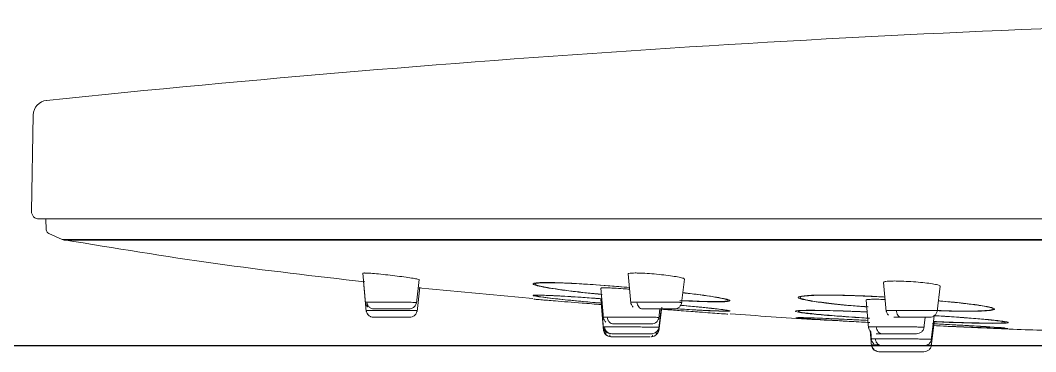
# Model space of a CAD drawing. Extents: x 2239 to 2659, y -1043 to -449.
# Drawn here: x 2469.54 to 2483.07, y -604.83 to -600.41 of the extents above; entities that cross this region are included whole.
import ezdxf

# ---------------------------------------------------------------- set-up
doc = ezdxf.new("R2010")
doc.units = 0
doc.header["$LTSCALE"] = 7
doc.header["$MEASUREMENT"] = 0
doc.layers.get('0').update_dxf_attribs({"color": 2, "linetype": 'CONTINUOUS'})
doc.layers.add('D', color=2, linetype='CONTINUOUS')

msp = doc.modelspace()

# ---------------------------------------------------------------- linework, layer by layer
at = {"color": 7, "linetype": 'Continuous', "lineweight": 15}
for p, q in [((2469.71, -601.675), (2469.687, -602.959)), ((2469.876, -603.061), (2469.884, -603.204)), ((2491.945, -603.061), (2469.876, -603.061)), ((2469.919, -603.256), (2470.095, -603.334)), ((2474.102, -603.784), (2474.137, -604.184)), ((2474.111, -603.889), (2474.111, -603.89)), ((2474.111, -603.89), (2474.146, -604.293)), ((2474.815, -604.184), (2474.853, -603.87)), ((2477.636, -603.794), (2477.672, -604.184)), ((2478.349, -604.184), (2478.387, -603.862)), ((2481.04, -603.906), (2481.076, -604.294)), ((2474.824, -604.293), (2474.863, -603.971)), ((2474.84, -603.979), (2476.367, -604.122)), ((2474.863, -603.971), (2474.863, -603.971)), ((2477.272, -603.985), (2477.308, -604.386)), ((2481.754, -604.294), (2481.793, -603.956)), ((2477.274, -604.131), (2477.308, -604.515)), ((2477.275, -604.177), (2477.308, -604.554)), ((2480.807, -604.141), (2480.841, -604.515)), ((2478.045, -604.554), (2478.084, -604.239)), ((2478.045, -604.386), (2478.06, -604.261)), ((2478.045, -604.515), (2478.076, -604.261)), ((2480.855, -604.441), (2480.689, -604.432)), ((2481.578, -604.515), (2481.596, -604.371)), ((2481.676, -604.677), (2481.715, -604.352)), ((2481.676, -604.756), (2481.714, -604.441)), ((2480.841, -604.515), (2480.841, -604.515)), ((2480.86, -604.549), (2480.878, -604.756)), ((2480.868, -604.56), (2480.879, -604.677)), ((2482.578, -604.508), (2482.649, -604.514)), ((2482.635, -604.513), (2482.611, -604.511)), ((2480.982, -604.831), (2480.982, -604.831))]:
    msp.add_line(p, q, dxfattribs=at)
at = {"color": 8, "linetype": 'Continuous', "lineweight": 15}
for p, q in [((2513.796, -603.334), (2470.095, -603.334)), ((2513.768, -603.342), (2470.123, -603.342)), ((2474.147, -604.28), (2474.149, -604.28)), ((2480.689, -604.432), (2480.454, -604.419)), ((2480.699, -604.432), (2480.473, -604.419)), ((2480.853, -604.386), (2480.699, -604.377)), ((2480.853, -604.384), (2480.715, -604.375)), ((2477.317, -604.54), (2477.307, -604.54)), ((2477.321, -604.5), (2477.308, -604.5)), ((2478.047, -604.543), (2478.029, -604.543)), ((2480.884, -604.74), (2480.881, -604.74))]:
    msp.add_line(p, q, dxfattribs=at)
at = {"color": 7, "linetype": 'Continuous', "lineweight": 15}
for centre, radius, start, end in [((2491.945, -815.044), 214.7, 91.44753, 95.89646), ((2469.91, -601.679), 0.2, 95.8965, 179), ((2469.787, -602.961), 0.1, 179, 270), ((2469.943, -603.201), 0.06, 183, 246.1609), ((2470.143, -603.224), 0.12, 246.1609, 260.2439), ((2476.572, -603.488), 0.488, 266.225, 268.9603), ((2476.459, -603.498), 0.58, 264.4555, 267.1637), ((2478.836, -603.634), 0.47, 264.6222, 267.306), ((2480.088, -603.72), 0.435, 267.9194, 270.8567), ((2478.969, -603.717), 0.577, 263.0853, 265.6414), ((2482.549, -603.694), 0.576, 264.4699, 266.8508), ((2480.699, -604.269), 0.107, 270.0824, 278.6267)]:
    msp.add_arc(centre, radius, start, end, dxfattribs=at)
for points, knots in [([(2469.787, -603.061), (2469.805, -603.061), (2469.84, -603.061), (2470.131, -603.061), (2470.613, -603.061), (2471.315, -603.061), (2472.234, -603.061), (2473.371, -603.061), (2474.715, -603.061), (2476.249, -603.061), (2477.951, -603.061), (2479.792, -603.061), (2481.741, -603.061), (2483.762, -603.061), (2485.822, -603.061), (2487.887, -603.061), (2489.929, -603.061), (2491.945, -603.061), (2493.962, -603.061), (2496.004, -603.061), (2498.069, -603.061), (2500.129, -603.061), (2502.15, -603.061), (2504.099, -603.061), (2505.94, -603.061), (2507.642, -603.061), (2509.176, -603.061), (2510.52, -603.061), (2511.656, -603.061), (2512.576, -603.061), (2513.278, -603.061), (2513.76, -603.061), (2514.051, -603.061), (2514.086, -603.061), (2514.104, -603.061)], [0, 0, 0, 0, 0.028642, 0.058248, 0.088734, 0.119994, 0.151901, 0.184313, 0.217069, 0.25, 0.282931, 0.315687, 0.348099, 0.380006, 0.411266, 0.441752, 0.471358, 0.5, 0.528642, 0.558248, 0.588734, 0.619994, 0.651901, 0.684313, 0.717069, 0.75, 0.782931, 0.815687, 0.848099, 0.880006, 0.911266, 0.941752, 0.971358, 1, 1, 1, 1]), ([(2470.124, -603.339), (2470.795, -603.45), (2472.126, -603.67), (2473.466, -603.823), (2474.13, -603.899)], [0, 0, 0, 0, 0.5044849, 1, 1, 1, 1]), ([(2474.853, -603.87), (2474.853, -603.87), (2474.86, -603.869), (2474.835, -603.863), (2474.777, -603.852), (2474.68, -603.838), (2474.561, -603.822), (2474.432, -603.807), (2474.308, -603.794), (2474.204, -603.785), (2474.148, -603.782), (2474.111, -603.781), (2474.106, -603.783), (2474.102, -603.784)], [0, 0, 0, 0, 0.0028, 0.109143, 0.215762, 0.322916, 0.430588, 0.538545, 0.646402, 0.753819, 0.860642, 0.893853, 1, 1, 1, 1]), ([(2478.385, -603.862), (2478.383, -603.859), (2478.379, -603.852), (2478.321, -603.838), (2478.23, -603.822), (2478.112, -603.807), (2477.984, -603.794), (2477.858, -603.785), (2477.775, -603.782), (2477.708, -603.781), (2477.659, -603.784), (2477.631, -603.788), (2477.638, -603.793), (2477.639, -603.794)], [0, 0, 0, 0, 0.094889, 0.201752, 0.309129, 0.416789, 0.524352, 0.631478, 0.738007, 0.771126, 0.87716, 0.983182, 1, 1, 1, 1]), ([(2481.191, -603.888), (2481.16, -603.889), (2481.097, -603.89), (2481.046, -603.896), (2481.044, -603.903), (2481.043, -603.906)], [0, 0, 0, 0, 0.357821, 0.7156262, 1, 1, 1, 1]), ([(2481.789, -603.955), (2481.79, -603.954), (2481.796, -603.95), (2481.765, -603.94), (2481.697, -603.926), (2481.593, -603.912), (2481.47, -603.9), (2481.34, -603.892), (2481.247, -603.889), (2481.202, -603.889), (2481.191, -603.888)], [0, 0, 0, 0, 0.039808, 0.191611, 0.344008, 0.496718, 0.649325, 0.801421, 0.952847, 1, 1, 1, 1]), ([(2477.655, -603.998), (2477.627, -603.996), (2477.553, -603.989), (2477.444, -603.983), (2477.366, -603.98), (2477.31, -603.979), (2477.275, -603.98), (2477.277, -603.984), (2477.278, -603.985)], [0, 0, 0, 0, 0.135906, 0.359209, 0.581723, 0.651059, 0.872905, 1, 1, 1, 1]), ([(2474.136, -604.169), (2474.138, -604.181), (2474.143, -604.206), (2474.159, -604.225), (2474.168, -604.235)], [0, 0, 0, 0, 0.481971, 1, 1, 1, 1]), ([(2474.155, -604.17), (2474.157, -604.181), (2474.161, -604.206), (2474.184, -604.236), (2474.214, -604.257), (2474.238, -604.26), (2474.249, -604.261)], [0, 0, 0, 0, 0.24113, 0.499928, 0.758771, 1, 1, 1, 1]), ([(2474.816, -604.173), (2474.814, -604.183), (2474.809, -604.207), (2474.786, -604.236), (2474.753, -604.257), (2474.728, -604.26), (2474.716, -604.261)], [0, 0, 0, 0, 0.217919, 0.484773, 0.751659, 1, 1, 1, 1]), ([(2476.38, -604.131), (2476.384, -604.131), (2476.395, -604.132), (2476.483, -604.139), (2476.669, -604.154), (2476.961, -604.178), (2477.194, -604.196), (2477.28, -604.203)], [0, 0, 0, 0, 0.111974, 0.268383, 0.512437, 0.818336, 1, 1, 1, 1]), ([(2476.648, -604.084), (2476.768, -604.091), (2476.949, -604.102), (2477.19, -604.118), (2477.28, -604.125), (2477.285, -604.126)], [0, 0, 0, 0, 0.651812, 0.979246, 1, 1, 1, 1]), ([(2476.661, -604.084), (2476.703, -604.087), (2476.838, -604.094), (2477.058, -604.108), (2477.245, -604.123), (2477.285, -604.126)], [0, 0, 0, 0, 0.2623455, 0.8409465, 1, 1, 1, 1]), ([(2477.67, -604.169), (2477.672, -604.181), (2477.677, -604.206), (2477.694, -604.225), (2477.702, -604.235)], [0, 0, 0, 0, 0.481971, 1, 1, 1, 1]), ([(2477.754, -604.17), (2477.756, -604.181), (2477.759, -604.206), (2477.777, -604.236), (2477.801, -604.257), (2477.82, -604.26), (2477.829, -604.261)], [0, 0, 0, 0, 0.241131, 0.499947, 0.75878, 1, 1, 1, 1]), ([(2478.319, -604.235), (2478.327, -604.225), (2478.344, -604.206), (2478.349, -604.181), (2478.351, -604.169)], [0, 0, 0, 0, 0.518029, 1, 1, 1, 1]), ([(2481.061, -604.135), (2481.022, -604.134), (2480.971, -604.132), (2480.896, -604.132), (2480.838, -604.133), (2480.804, -604.137), (2480.81, -604.141), (2480.811, -604.142)], [0, 0, 0, 0, 0.267379, 0.355577, 0.637507, 0.919429, 1, 1, 1, 1]), ([(2474.145, -604.279), (2474.147, -604.291), (2474.152, -604.316), (2474.168, -604.335), (2474.177, -604.345)], [0, 0, 0, 0, 0.481948, 1, 1, 1, 1]), ([(2474.145, -604.279), (2474.147, -604.291), (2474.152, -604.316), (2474.168, -604.335), (2474.177, -604.345)], [0, 0, 0, 0, 0.481948, 1, 1, 1, 1]), ([(2474.823, -604.283), (2474.824, -604.283), (2474.826, -604.283), (2474.787, -604.283), (2474.732, -604.283), (2474.676, -604.282), (2474.605, -604.282), (2474.526, -604.281), (2474.444, -604.281), (2474.368, -604.28), (2474.302, -604.28), (2474.232, -604.28), (2474.171, -604.28), (2474.155, -604.28), (2474.147, -604.28)], [0, 0, 0, 0, 0.0988, 0.214846, 0.279634, 0.348759, 0.422216, 0.499999, 0.577244, 0.650298, 0.719168, 0.783859, 0.900199, 1, 1, 1, 1]), ([(2474.246, -604.371), (2474.235, -604.37), (2474.21, -604.367), (2474.178, -604.346), (2474.154, -604.316), (2474.15, -604.291), (2474.148, -604.28)], [0, 0, 0, 0, 0.241151, 0.499964, 0.758737, 1, 1, 1, 1]), ([(2474.715, -604.261), (2474.716, -604.261), (2474.721, -604.261), (2474.696, -604.261), (2474.64, -604.261), (2474.556, -604.261), (2474.461, -604.261), (2474.368, -604.261), (2474.29, -604.261), (2474.262, -604.261), (2474.249, -604.261)], [0, 0, 0, 0, 0.017754, 0.158416, 0.298807, 0.439233, 0.579636, 0.719938, 0.860463, 1, 1, 1, 1]), ([(2474.794, -604.345), (2474.802, -604.335), (2474.819, -604.316), (2474.824, -604.291), (2474.826, -604.279)], [0, 0, 0, 0, 0.518029, 1, 1, 1, 1]), ([(2474.794, -604.345), (2474.802, -604.335), (2474.819, -604.316), (2474.824, -604.291), (2474.826, -604.279)], [0, 0, 0, 0, 0.518029, 1, 1, 1, 1]), ([(2477.829, -604.261), (2477.852, -604.261), (2477.899, -604.261), (2477.993, -604.261), (2478.088, -604.261), (2478.173, -604.261), (2478.229, -604.261), (2478.255, -604.261), (2478.25, -604.261), (2478.249, -604.261)], [0, 0, 0, 0, 0.161582, 0.324511, 0.487181, 0.649944, 0.812747, 0.975505, 1, 1, 1, 1]), ([(2478.073, -604.264), (2478.095, -604.265), (2478.19, -604.273), (2478.369, -604.286), (2478.632, -604.306), (2478.833, -604.321), (2478.947, -604.329), (2478.961, -604.33), (2478.964, -604.33)], [0, 0, 0, 0, 0.047348, 0.205686, 0.422273, 0.725598, 0.924063, 1, 1, 1, 1]), ([(2478.319, -604.235), (2478.308, -604.242), (2478.288, -604.258), (2478.263, -604.26), (2478.25, -604.261)], [0, 0, 0, 0, 0.517965, 1, 1, 1, 1]), ([(2478.347, -604.213), (2478.388, -604.217), (2478.539, -604.231), (2478.676, -604.244), (2478.744, -604.252), (2478.748, -604.252)], [0, 0, 0, 0, 0.262463, 0.961156, 1, 1, 1, 1]), ([(2478.347, -604.213), (2478.396, -604.218), (2478.519, -604.229), (2478.646, -604.242), (2478.707, -604.249), (2478.722, -604.25)], [0, 0, 0, 0, 0.33908, 0.84213, 1, 1, 1, 1]), ([(2478.997, -604.325), (2479.359, -604.352), (2479.868, -604.391), (2480.377, -604.415), (2480.524, -604.422)], [0, 0, 0, 0, 0.711491, 1, 1, 1, 1]), ([(2480.048, -604.278), (2480.149, -604.279), (2480.311, -604.281), (2480.598, -604.291), (2480.76, -604.298), (2480.821, -604.301)], [0, 0, 0, 0, 0.49961, 0.811022, 1, 1, 1, 1]), ([(2480.214, -604.281), (2480.195, -604.281), (2480.162, -604.28), (2480.145, -604.28), (2480.138, -604.28)], [0, 0, 0, 0, 0.553176, 1, 1, 1, 1]), ([(2480.14, -604.281), (2480.177, -604.281), (2480.288, -604.281), (2480.531, -604.289), (2480.745, -604.298), (2480.821, -604.302)], [0, 0, 0, 0, 0.242163, 0.726889, 1, 1, 1, 1]), ([(2481.075, -604.279), (2481.077, -604.291), (2481.081, -604.316), (2481.098, -604.335), (2481.107, -604.345)], [0, 0, 0, 0, 0.481948, 1, 1, 1, 1]), ([(2481.271, -604.371), (2481.264, -604.37), (2481.249, -604.367), (2481.23, -604.346), (2481.215, -604.316), (2481.213, -604.291), (2481.211, -604.28)], [0, 0, 0, 0, 0.241198, 0.500055, 0.75886, 1, 1, 1, 1]), ([(2481.723, -604.345), (2481.732, -604.335), (2481.749, -604.316), (2481.753, -604.291), (2481.755, -604.279)], [0, 0, 0, 0, 0.518052, 1, 1, 1, 1]), ([(2474.246, -604.371), (2474.233, -604.37), (2474.208, -604.368), (2474.188, -604.352), (2474.177, -604.345)], [0, 0, 0, 0, 0.4820354, 1, 1, 1, 1]), ([(2474.246, -604.371), (2474.233, -604.37), (2474.208, -604.368), (2474.188, -604.352), (2474.177, -604.345)], [0, 0, 0, 0, 0.482035, 1, 1, 1, 1]), ([(2474.717, -604.371), (2474.705, -604.371), (2474.681, -604.371), (2474.606, -604.371), (2474.515, -604.371), (2474.418, -604.371), (2474.333, -604.371), (2474.268, -604.371), (2474.254, -604.371), (2474.246, -604.371)], [0, 0, 0, 0, 0.1417986, 0.2849563, 0.4281524, 0.5713292, 0.7144056, 0.8577064, 1, 1, 1, 1]), ([(2474.794, -604.345), (2474.783, -604.352), (2474.763, -604.368), (2474.737, -604.37), (2474.725, -604.371)], [0, 0, 0, 0, 0.517965, 1, 1, 1, 1]), ([(2477.313, -604.392), (2477.314, -604.396), (2477.317, -604.412), (2477.33, -604.425), (2477.339, -604.435)], [0, 0, 0, 0, 0.240683, 1, 1, 1, 1]), ([(2477.356, -604.37), (2477.358, -604.381), (2477.362, -604.406), (2477.383, -604.436), (2477.411, -604.457), (2477.432, -604.46), (2477.443, -604.461)], [0, 0, 0, 0, 0.2412776, 0.5000729, 0.7587863, 1, 1, 1, 1]), ([(2477.443, -604.461), (2477.464, -604.461), (2477.506, -604.461), (2477.605, -604.461), (2477.713, -604.461), (2477.816, -604.461), (2477.896, -604.461), (2477.943, -604.461), (2477.943, -604.461), (2477.943, -604.461)], [0, 0, 0, 0, 0.148768, 0.298861, 0.448707, 0.598641, 0.748612, 0.898532, 1, 1, 1, 1]), ([(2478.015, -604.435), (2478.005, -604.442), (2477.984, -604.458), (2477.959, -604.46), (2477.947, -604.461)], [0, 0, 0, 0, 0.517965, 1, 1, 1, 1]), ([(2478.015, -604.435), (2478.024, -604.425), (2478.041, -604.406), (2478.045, -604.381), (2478.047, -604.369)], [0, 0, 0, 0, 0.518029, 1, 1, 1, 1]), ([(2479.899, -604.375), (2479.9, -604.375), (2479.908, -604.374), (2480.031, -604.378), (2480.26, -604.387), (2480.559, -604.4), (2480.75, -604.41), (2480.832, -604.413)], [0, 0, 0, 0, 0.0072851, 0.2405392, 0.5849742, 0.8225927, 1, 1, 1, 1]), ([(2480.338, -604.391), (2480.382, -604.392), (2480.516, -604.398), (2480.704, -604.407), (2480.832, -604.413)], [0, 0, 0, 0, 0.3220574, 1, 1, 1, 1]), ([(2480.469, -604.42), (2480.48, -604.42), (2480.525, -604.423), (2480.616, -604.428), (2480.733, -604.435), (2480.818, -604.439), (2480.855, -604.441)], [0, 0, 0, 0, 0.097836, 0.381401, 0.730358, 1, 1, 1, 1]), ([(2481.177, -604.371), (2481.177, -604.371), (2481.175, -604.371), (2481.205, -604.371), (2481.249, -604.371), (2481.271, -604.371)], [0, 0, 0, 0, 0.0070892, 0.5052809, 1, 1, 1, 1]), ([(2481.271, -604.371), (2481.298, -604.371), (2481.353, -604.371), (2481.45, -604.371), (2481.541, -604.371), (2481.612, -604.371), (2481.652, -604.371), (2481.652, -604.371), (2481.651, -604.371)], [0, 0, 0, 0, 0.17602, 0.353525, 0.530733, 0.708052, 0.885409, 1, 1, 1, 1]), ([(2481.723, -604.345), (2481.713, -604.352), (2481.692, -604.368), (2481.667, -604.37), (2481.655, -604.371)], [0, 0, 0, 0, 0.517965, 1, 1, 1, 1]), ([(2481.693, -604.457), (2481.695, -604.457), (2481.821, -604.464), (2482.013, -604.474), (2482.27, -604.489), (2482.481, -604.502), (2482.631, -604.511), (2482.648, -604.514), (2482.653, -604.515)], [0, 0, 0, 0, 0.004429, 0.251025, 0.422895, 0.635774, 0.904371, 1, 1, 1, 1]), ([(2481.702, -604.457), (2481.775, -604.461), (2481.951, -604.471), (2482.19, -604.484), (2482.369, -604.494), (2482.433, -604.499), (2482.447, -604.5)], [0, 0, 0, 0, 0.237275, 0.573837, 0.910265, 1, 1, 1, 1]), ([(2481.705, -604.349), (2481.772, -604.353), (2481.995, -604.367), (2482.256, -604.388), (2482.447, -604.404), (2482.5, -604.41), (2482.511, -604.411)], [0, 0, 0, 0, 0.196031, 0.653946, 0.928654, 1, 1, 1, 1]), ([(2481.726, -604.351), (2481.8, -604.355), (2481.976, -604.367), (2482.213, -604.385), (2482.392, -604.4), (2482.456, -604.407), (2482.472, -604.409)], [0, 0, 0, 0, 0.234548, 0.560883, 0.886974, 1, 1, 1, 1]), ([(2482.494, -604.411), (2482.493, -604.41), (2482.49, -604.41), (2482.491, -604.41), (2482.491, -604.41)], [0, 0, 0, 0, 0.793602, 1, 1, 1, 1]), ([(2482.513, -604.413), (2482.513, -604.413), (2482.514, -604.413), (2482.511, -604.412), (2482.504, -604.412), (2482.496, -604.411), (2482.493, -604.41)], [0, 0, 0, 0, 0.0666973, 0.2219558, 0.6426607, 1, 1, 1, 1]), ([(2477.307, -604.499), (2477.309, -604.511), (2477.313, -604.535), (2477.337, -604.566), (2477.369, -604.587), (2477.394, -604.59), (2477.406, -604.591)], [0, 0, 0, 0, 0.2408332, 0.4995506, 0.758604, 1, 1, 1, 1]), ([(2477.406, -604.631), (2477.394, -604.63), (2477.369, -604.627), (2477.337, -604.606), (2477.314, -604.576), (2477.309, -604.551), (2477.307, -604.54)], [0, 0, 0, 0, 0.241241, 0.500075, 0.758864, 1, 1, 1, 1]), ([(2477.313, -604.539), (2477.315, -604.551), (2477.319, -604.569), (2477.331, -604.591), (2477.34, -604.6), (2477.345, -604.605)], [0, 0, 0, 0, 0.480799, 0.738084, 1, 1, 1, 1]), ([(2477.321, -604.5), (2477.324, -604.511), (2477.328, -604.536), (2477.351, -604.566), (2477.382, -604.587), (2477.406, -604.59), (2477.417, -604.591)], [0, 0, 0, 0, 0.241145, 0.499938, 0.758775, 1, 1, 1, 1]), ([(2477.341, -604.575), (2477.34, -604.586), (2477.338, -604.607), (2477.36, -604.619), (2477.371, -604.625)], [0, 0, 0, 0, 0.515398, 1, 1, 1, 1]), ([(2477.944, -604.591), (2477.945, -604.591), (2477.95, -604.591), (2477.919, -604.591), (2477.851, -604.591), (2477.754, -604.591), (2477.646, -604.591), (2477.543, -604.591), (2477.458, -604.591), (2477.431, -604.591), (2477.417, -604.591)], [0, 0, 0, 0, 0.0355081, 0.1736379, 0.3115018, 0.4493982, 0.5872771, 0.7250639, 0.8630597, 1, 1, 1, 1]), ([(2478.047, -604.543), (2478.044, -604.555), (2478.039, -604.578), (2478.015, -604.607), (2477.983, -604.627), (2477.959, -604.63), (2477.947, -604.631)], [0, 0, 0, 0, 0.2429132, 0.5017092, 0.7596283, 1, 1, 1, 1]), ([(2478.015, -604.565), (2478.005, -604.572), (2477.984, -604.588), (2477.959, -604.59), (2477.947, -604.591)], [0, 0, 0, 0, 0.518045, 1, 1, 1, 1]), ([(2477.982, -604.625), (2477.993, -604.619), (2478.015, -604.606), (2478.012, -604.585), (2478.01, -604.574)], [0, 0, 0, 0, 0.4846706, 1, 1, 1, 1]), ([(2478.008, -604.605), (2478.013, -604.6), (2478.022, -604.591), (2478.034, -604.569), (2478.038, -604.551), (2478.04, -604.539)], [0, 0, 0, 0, 0.261943, 0.519217, 1, 1, 1, 1]), ([(2478.015, -604.565), (2478.024, -604.555), (2478.041, -604.536), (2478.045, -604.511), (2478.047, -604.499)], [0, 0, 0, 0, 0.5180289, 1, 1, 1, 1]), ([(2480.84, -604.499), (2480.842, -604.511), (2480.846, -604.536), (2480.863, -604.555), (2480.872, -604.565)], [0, 0, 0, 0, 0.481948, 1, 1, 1, 1]), ([(2480.84, -604.499), (2480.841, -604.511), (2480.844, -604.53), (2480.856, -604.544), (2480.86, -604.549)], [0, 0, 0, 0, 0.656111, 1, 1, 1, 1]), ([(2480.94, -604.591), (2480.94, -604.591), (2480.932, -604.591), (2480.953, -604.591), (2480.994, -604.591), (2481.015, -604.591)], [0, 0, 0, 0, 0.007278, 0.505549, 1, 1, 1, 1]), ([(2480.943, -604.5), (2480.944, -604.511), (2480.948, -604.536), (2480.965, -604.566), (2480.988, -604.587), (2481.006, -604.59), (2481.015, -604.591)], [0, 0, 0, 0, 0.241133, 0.499948, 0.758778, 1, 1, 1, 1]), ([(2481.015, -604.591), (2481.042, -604.591), (2481.096, -604.591), (2481.204, -604.591), (2481.31, -604.591), (2481.403, -604.591), (2481.461, -604.591), (2481.487, -604.591), (2481.48, -604.591), (2481.48, -604.591)], [0, 0, 0, 0, 0.164828, 0.331125, 0.497144, 0.663263, 0.829417, 0.995518, 1, 1, 1, 1]), ([(2481.548, -604.565), (2481.538, -604.572), (2481.517, -604.588), (2481.492, -604.59), (2481.48, -604.591)], [0, 0, 0, 0, 0.518045, 1, 1, 1, 1]), ([(2481.548, -604.565), (2481.557, -604.555), (2481.574, -604.536), (2481.578, -604.511), (2481.58, -604.499)], [0, 0, 0, 0, 0.5180289, 1, 1, 1, 1]), ([(2481.963, -604.495), (2481.936, -604.494), (2481.856, -604.491), (2481.762, -604.486), (2481.699, -604.483)], [0, 0, 0, 0, 0.340667, 1, 1, 1, 1]), ([(2482.171, -604.504), (2482.282, -604.51), (2482.674, -604.53), (2483.065, -604.542), (2483.346, -604.55)], [0, 0, 0, 0, 0.2836838, 1, 1, 1, 1]), ([(2477.412, -604.631), (2477.404, -604.63), (2477.388, -604.627), (2477.391, -604.612), (2477.392, -604.605)], [0, 0, 0, 0, 0.4748117, 1, 1, 1, 1]), ([(2477.406, -604.631), (2477.41, -604.631), (2477.418, -604.631), (2477.481, -604.631), (2477.57, -604.631), (2477.677, -604.631), (2477.784, -604.631), (2477.871, -604.631), (2477.923, -604.631), (2477.931, -604.631), (2477.932, -604.631)], [0, 0, 0, 0, 0.1370517, 0.2753236, 0.4133593, 0.5514828, 0.6896349, 0.8277434, 0.9661022, 1, 1, 1, 1]), ([(2477.958, -604.605), (2477.96, -604.612), (2477.964, -604.627), (2477.949, -604.63), (2477.941, -604.631)], [0, 0, 0, 0, 0.525269, 1, 1, 1, 1]), ([(2480.884, -604.684), (2480.885, -604.687), (2480.888, -604.703), (2480.9, -604.715), (2480.909, -604.725)], [0, 0, 0, 0, 0.2092, 1, 1, 1, 1]), ([(2480.931, -604.66), (2480.933, -604.671), (2480.937, -604.696), (2480.957, -604.726), (2480.985, -604.747), (2481.007, -604.75), (2481.017, -604.751)], [0, 0, 0, 0, 0.241146, 0.499945, 0.758796, 1, 1, 1, 1]), ([(2481.646, -604.725), (2481.635, -604.732), (2481.615, -604.748), (2481.59, -604.75), (2481.578, -604.751)], [0, 0, 0, 0, 0.5179361, 1, 1, 1, 1]), ([(2481.646, -604.725), (2481.655, -604.715), (2481.672, -604.696), (2481.676, -604.671), (2481.678, -604.659)], [0, 0, 0, 0, 0.518029, 1, 1, 1, 1]), ([(2480.877, -604.739), (2480.879, -604.751), (2480.884, -604.775), (2480.907, -604.806), (2480.94, -604.827), (2480.964, -604.83), (2480.976, -604.831)], [0, 0, 0, 0, 0.240833, 0.499551, 0.758604, 1, 1, 1, 1]), ([(2480.884, -604.74), (2480.887, -604.751), (2480.891, -604.776), (2480.914, -604.806), (2480.946, -604.827), (2480.97, -604.83), (2480.982, -604.831)], [0, 0, 0, 0, 0.24128, 0.500062, 0.758793, 1, 1, 1, 1]), ([(2481.572, -604.831), (2481.573, -604.831), (2481.576, -604.831), (2481.532, -604.831), (2481.448, -604.831), (2481.336, -604.831), (2481.215, -604.831), (2481.105, -604.831), (2481.018, -604.831), (2480.994, -604.831), (2480.982, -604.831)], [0, 0, 0, 0, 0.067136, 0.200743, 0.33409, 0.467477, 0.600846, 0.73412, 0.86761, 1, 1, 1, 1]), ([(2481.017, -604.751), (2481.041, -604.751), (2481.088, -604.751), (2481.198, -604.751), (2481.317, -604.751), (2481.432, -604.751), (2481.522, -604.751), (2481.578, -604.751), (2481.576, -604.751), (2481.576, -604.751)], [0, 0, 0, 0, 0.141812, 0.284945, 0.427842, 0.570814, 0.713822, 0.85678, 1, 1, 1, 1]), ([(2481.578, -604.831), (2481.59, -604.83), (2481.615, -604.827), (2481.647, -604.806), (2481.671, -604.775), (2481.675, -604.751), (2481.678, -604.739)], [0, 0, 0, 0, 0.241396, 0.500449, 0.759167, 1, 1, 1, 1])]:
    msp.add_open_spline(points, degree=3, knots=knots, dxfattribs=at)
at = {"color": 8, "linetype": 'Continuous', "lineweight": 15}
for points, knots in [([(2476.54, -603.975), (2476.497, -603.967), (2476.406, -603.949), (2476.363, -603.931), (2476.377, -603.917), (2476.46, -603.907), (2476.648, -603.908), (2476.918, -603.92), (2477.237, -603.939), (2477.501, -603.961), (2477.652, -603.974)], [0, 0, 0, 0, 0.108065, 0.231517, 0.316492, 0.434025, 0.599416, 0.708987, 0.832419, 1, 1, 1, 1]), ([(2476.563, -603.976), (2476.497, -603.962), (2476.364, -603.935), (2476.412, -603.912), (2476.635, -603.908), (2477.024, -603.926), (2477.394, -603.951), (2477.606, -603.971), (2477.653, -603.975)], [0, 0, 0, 0, 0.189416, 0.378957, 0.568255, 0.757766, 0.947303, 1, 1, 1, 1]), ([(2477.28, -604.067), (2477.16, -604.055), (2476.947, -604.033), (2476.702, -604.001), (2476.593, -603.984), (2476.54, -603.975)], [0, 0, 0, 0, 0.392095, 0.702201, 1, 1, 1, 1]), ([(2477.289, -604.067), (2477.148, -604.052), (2476.848, -604.021), (2476.662, -603.992), (2476.563, -603.976)], [0, 0, 0, 0, 0.46856, 1, 1, 1, 1]), ([(2478.365, -604.046), (2478.398, -604.05), (2478.584, -604.07), (2478.698, -604.088), (2478.792, -604.102)], [0, 0, 0, 0, 0.176042, 1, 1, 1, 1]), ([(2478.366, -604.045), (2478.386, -604.047), (2478.495, -604.059), (2478.652, -604.079), (2478.761, -604.096), (2478.814, -604.104)], [0, 0, 0, 0, 0.105205, 0.558733, 1, 1, 1, 1]), ([(2474.155, -604.17), (2474.144, -604.17), (2474.132, -604.17), (2474.137, -604.17), (2474.137, -604.17)], [0, 0, 0, 0, 0.943315, 1, 1, 1, 1]), ([(2474.815, -604.173), (2474.812, -604.173), (2474.807, -604.173), (2474.767, -604.173), (2474.723, -604.172), (2474.662, -604.172), (2474.588, -604.171), (2474.508, -604.171), (2474.43, -604.17), (2474.358, -604.17), (2474.278, -604.17), (2474.201, -604.17), (2474.169, -604.17), (2474.155, -604.17)], [0, 0, 0, 0, 0.122565, 0.194967, 0.27222, 0.354309, 0.441235, 0.527557, 0.609197, 0.686168, 0.758454, 0.888468, 1, 1, 1, 1]), ([(2477.279, -604.183), (2477.251, -604.181), (2477.131, -604.171), (2476.915, -604.15), (2476.621, -604.121), (2476.427, -604.096), (2476.349, -604.08), (2476.384, -604.077), (2476.403, -604.075)], [0, 0, 0, 0, 0.043844, 0.188816, 0.381981, 0.640623, 0.805048, 1, 1, 1, 1]), ([(2477.279, -604.182), (2477.144, -604.17), (2476.857, -604.145), (2476.548, -604.11), (2476.37, -604.084), (2476.41, -604.08), (2476.431, -604.077)], [0, 0, 0, 0, 0.228611, 0.485785, 0.742829, 1, 1, 1, 1]), ([(2476.403, -604.075), (2476.447, -604.075), (2476.503, -604.076), (2476.632, -604.083), (2476.661, -604.084)], [0, 0, 0, 0, 0.775279, 1, 1, 1, 1]), ([(2476.431, -604.077), (2476.455, -604.077), (2476.503, -604.077), (2476.6, -604.082), (2476.648, -604.084)], [0, 0, 0, 0, 0.500103, 1, 1, 1, 1]), ([(2477.754, -604.17), (2477.732, -604.17), (2477.689, -604.17), (2477.664, -604.17), (2477.672, -604.17), (2477.673, -604.17)], [0, 0, 0, 0, 0.478524, 0.949206, 1, 1, 1, 1]), ([(2478.323, -604.173), (2478.323, -604.173), (2478.344, -604.173), (2478.352, -604.173), (2478.348, -604.173), (2478.328, -604.172), (2478.291, -604.172), (2478.236, -604.171), (2478.168, -604.171), (2478.095, -604.17), (2478.021, -604.17), (2477.933, -604.17), (2477.835, -604.17), (2477.78, -604.17), (2477.754, -604.17)], [0, 0, 0, 0, 0.000496, 0.129128, 0.200983, 0.277674, 0.359193, 0.445526, 0.531251, 0.612308, 0.688709, 0.760455, 0.889436, 1, 1, 1, 1]), ([(2478.814, -604.104), (2478.857, -604.112), (2478.951, -604.128), (2479.014, -604.151), (2478.96, -604.166), (2478.773, -604.167), (2478.561, -604.161), (2478.405, -604.153), (2478.326, -604.149)], [0, 0, 0, 0, 0.138869, 0.301444, 0.541292, 0.736541, 0.866308, 1, 1, 1, 1]), ([(2478.792, -604.102), (2478.861, -604.115), (2478.998, -604.141), (2478.955, -604.162), (2478.742, -604.166), (2478.479, -604.154), (2478.353, -604.149)], [0, 0, 0, 0, 0.2551238, 0.5102998, 0.7653161, 1, 1, 1, 1]), ([(2480.073, -604.155), (2480.019, -604.145), (2479.893, -604.122), (2479.889, -604.093), (2480.041, -604.078), (2480.285, -604.074), (2480.595, -604.08), (2480.876, -604.091), (2481.033, -604.1), (2481.058, -604.102)], [0, 0, 0, 0, 0.15049, 0.352184, 0.531488, 0.6575, 0.81673, 0.970558, 1, 1, 1, 1]), ([(2480.095, -604.156), (2480.051, -604.148), (2479.963, -604.132), (2479.917, -604.111), (2479.936, -604.094), (2480.028, -604.083), (2480.185, -604.077), (2480.399, -604.077), (2480.658, -604.084), (2480.884, -604.093), (2481.022, -604.101), (2481.058, -604.103)], [0, 0, 0, 0, 0.119582, 0.239196, 0.358808, 0.478353, 0.597904, 0.717435, 0.837026, 0.95665, 1, 1, 1, 1]), ([(2480.815, -604.233), (2480.745, -604.228), (2480.543, -604.212), (2480.276, -604.185), (2480.135, -604.164), (2480.073, -604.155)], [0, 0, 0, 0, 0.227498, 0.65861, 1, 1, 1, 1]), ([(2480.833, -604.232), (2480.783, -604.229), (2480.601, -604.216), (2480.328, -604.189), (2480.173, -604.167), (2480.095, -604.156)], [0, 0, 0, 0, 0.161175, 0.580743, 1, 1, 1, 1]), ([(2481.77, -604.152), (2481.886, -604.163), (2482.112, -604.184), (2482.348, -604.215), (2482.518, -604.245), (2482.517, -604.261), (2482.517, -604.27)], [0, 0, 0, 0, 0.242689, 0.473426, 0.702733, 1, 1, 1, 1]), ([(2481.77, -604.153), (2481.79, -604.155), (2481.904, -604.164), (2482.082, -604.183), (2482.284, -604.208), (2482.425, -604.231), (2482.505, -604.252), (2482.497, -604.263), (2482.493, -604.268)], [0, 0, 0, 0, 0.040266, 0.232291, 0.424264, 0.616146, 0.808037, 1, 1, 1, 1]), ([(2478.926, -604.292), (2478.874, -604.29), (2478.783, -604.288), (2478.553, -604.276), (2478.367, -604.265), (2478.265, -604.258)], [0, 0, 0, 0, 0.374853, 0.658454, 1, 1, 1, 1]), ([(2478.9, -604.289), (2478.829, -604.287), (2478.688, -604.283), (2478.431, -604.269), (2478.272, -604.258), (2478.269, -604.258)], [0, 0, 0, 0, 0.495114, 0.990432, 1, 1, 1, 1]), ([(2478.722, -604.25), (2478.757, -604.254), (2478.842, -604.263), (2478.925, -604.274), (2478.971, -604.283), (2478.969, -604.289), (2478.923, -604.289), (2478.9, -604.289)], [0, 0, 0, 0, 0.146354, 0.359663, 0.573078, 0.786526, 1, 1, 1, 1]), ([(2478.748, -604.252), (2478.792, -604.257), (2478.884, -604.267), (2478.972, -604.28), (2479.016, -604.29), (2478.958, -604.291), (2478.926, -604.292)], [0, 0, 0, 0, 0.193415, 0.403325, 0.674039, 1, 1, 1, 1]), ([(2480.699, -604.377), (2480.589, -604.369), (2480.408, -604.356), (2480.166, -604.336), (2480.002, -604.319), (2479.883, -604.302), (2479.849, -604.289), (2479.896, -604.28), (2479.994, -604.279), (2480.048, -604.278)], [0, 0, 0, 0, 0.158323, 0.259722, 0.429814, 0.534924, 0.708047, 0.836247, 1, 1, 1, 1]), ([(2480.715, -604.375), (2480.588, -604.367), (2480.336, -604.349), (2480.067, -604.323), (2479.906, -604.301), (2479.893, -604.286), (2479.971, -604.279), (2480.098, -604.28), (2480.14, -604.281)], [0, 0, 0, 0, 0.181957, 0.363729, 0.545444, 0.727298, 0.909206, 1, 1, 1, 1]), ([(2481.211, -604.28), (2481.185, -604.28), (2481.127, -604.28), (2481.087, -604.28), (2481.074, -604.28), (2481.076, -604.28), (2481.076, -604.28)], [0, 0, 0, 0, 0.337768, 0.7315088, 0.9504343, 1, 1, 1, 1]), ([(2481.754, -604.282), (2481.753, -604.282), (2481.752, -604.282), (2481.73, -604.282), (2481.688, -604.281), (2481.624, -604.281), (2481.535, -604.28), (2481.428, -604.28), (2481.309, -604.28), (2481.244, -604.28), (2481.211, -604.28)], [0, 0, 0, 0, 0.075844, 0.180224, 0.290773, 0.421029, 0.532717, 0.699562, 0.847514, 1, 1, 1, 1]), ([(2482.517, -604.27), (2482.497, -604.275), (2482.46, -604.284), (2482.283, -604.292), (2482.046, -604.293), (2481.826, -604.286), (2481.754, -604.283)], [0, 0, 0, 0, 0.251553, 0.46984, 0.826175, 1, 1, 1, 1]), ([(2482.493, -604.268), (2482.468, -604.274), (2482.416, -604.286), (2482.182, -604.29), (2481.95, -604.289), (2481.788, -604.283), (2481.755, -604.282)], [0, 0, 0, 0, 0.306815, 0.61299, 0.919187, 1, 1, 1, 1]), ([(2474.791, -604.344), (2474.791, -604.345), (2474.783, -604.355), (2474.759, -604.367), (2474.736, -604.37), (2474.724, -604.371)], [0, 0, 0, 0, 0.025003, 0.529672, 1, 1, 1, 1]), ([(2477.356, -604.37), (2477.338, -604.37), (2477.309, -604.37), (2477.311, -604.37), (2477.312, -604.37)], [0, 0, 0, 0, 0.62592, 1, 1, 1, 1]), ([(2478.041, -604.373), (2478.043, -604.373), (2478.046, -604.373), (2478.025, -604.373), (2477.99, -604.372), (2477.935, -604.372), (2477.864, -604.371), (2477.782, -604.371), (2477.698, -604.37), (2477.617, -604.37), (2477.524, -604.37), (2477.427, -604.37), (2477.379, -604.37), (2477.356, -604.37)], [0, 0, 0, 0, 0.058128, 0.135845, 0.218766, 0.30688, 0.400182, 0.492985, 0.580725, 0.663403, 0.741021, 0.880511, 1, 1, 1, 1]), ([(2480.454, -604.419), (2480.36, -604.413), (2480.182, -604.402), (2479.955, -604.387), (2479.902, -604.381), (2479.87, -604.378)], [0, 0, 0, 0, 0.3025487, 0.566333, 1, 1, 1, 1]), ([(2480.473, -604.419), (2480.362, -604.412), (2480.143, -604.399), (2479.938, -604.384), (2479.912, -604.38), (2479.898, -604.377)], [0, 0, 0, 0, 0.333844, 0.666968, 1, 1, 1, 1]), ([(2482.511, -604.411), (2482.545, -604.415), (2482.625, -604.423), (2482.701, -604.436), (2482.709, -604.447), (2482.604, -604.453), (2482.404, -604.453), (2482.109, -604.446), (2481.884, -604.439), (2481.733, -604.432), (2481.71, -604.431)], [0, 0, 0, 0, 0.082948, 0.197591, 0.366228, 0.501543, 0.691649, 0.818013, 0.972655, 1, 1, 1, 1]), ([(2482.472, -604.409), (2482.508, -604.413), (2482.597, -604.422), (2482.661, -604.434), (2482.667, -604.443), (2482.594, -604.449), (2482.448, -604.45), (2482.237, -604.447), (2481.988, -604.44), (2481.798, -604.432), (2481.711, -604.429)], [0, 0, 0, 0, 0.086857, 0.219945, 0.353096, 0.486159, 0.619209, 0.75224, 0.885277, 1, 1, 1, 1]), ([(2478.045, -604.503), (2478.046, -604.503), (2478.052, -604.503), (2478.029, -604.503), (2477.985, -604.503), (2477.932, -604.502), (2477.863, -604.502), (2477.781, -604.501), (2477.694, -604.501), (2477.608, -604.5), (2477.531, -604.5), (2477.447, -604.5), (2477.366, -604.5), (2477.336, -604.5), (2477.321, -604.5)], [0, 0, 0, 0, 0.0096, 0.137194, 0.208396, 0.284338, 0.365021, 0.450435, 0.535398, 0.615742, 0.691466, 0.762575, 0.890411, 1, 1, 1, 1]), ([(2480.943, -604.5), (2480.917, -604.5), (2480.866, -604.5), (2480.835, -604.5), (2480.843, -604.5), (2480.844, -604.5)], [0, 0, 0, 0, 0.449866, 0.898483, 1, 1, 1, 1]), ([(2481.578, -604.503), (2481.578, -604.503), (2481.579, -604.503), (2481.562, -604.502), (2481.525, -604.502), (2481.468, -604.501), (2481.397, -604.501), (2481.319, -604.5), (2481.239, -604.5), (2481.143, -604.5), (2481.035, -604.5), (2480.972, -604.5), (2480.943, -604.5)], [0, 0, 0, 0, 0.048847, 0.140117, 0.237106, 0.339799, 0.441941, 0.538513, 0.629513, 0.714943, 0.868472, 1, 1, 1, 1]), ([(2482.649, -604.514), (2482.658, -604.516), (2482.676, -604.519), (2482.608, -604.518), (2482.473, -604.515), (2482.266, -604.507), (2482.086, -604.5), (2481.97, -604.495), (2481.952, -604.494)], [0, 0, 0, 0, 0.193229, 0.386439, 0.579516, 0.772706, 0.966018, 1, 1, 1, 1]), ([(2482.696, -604.52), (2482.679, -604.52), (2482.649, -604.521), (2482.463, -604.516), (2482.233, -604.507), (2482.029, -604.498), (2481.963, -604.495)], [0, 0, 0, 0, 0.2880529, 0.5142508, 0.8436298, 1, 1, 1, 1]), ([(2480.931, -604.66), (2480.912, -604.66), (2480.874, -604.66), (2480.879, -604.66), (2480.882, -604.66)], [0, 0, 0, 0, 0.488532, 1, 1, 1, 1]), ([(2481.671, -604.663), (2481.673, -604.663), (2481.677, -604.663), (2481.654, -604.663), (2481.616, -604.662), (2481.557, -604.662), (2481.48, -604.661), (2481.391, -604.661), (2481.3, -604.66), (2481.213, -604.66), (2481.112, -604.66), (2481.007, -604.66), (2480.955, -604.66), (2480.931, -604.66)], [0, 0, 0, 0, 0.058294, 0.136, 0.21889, 0.306952, 0.400178, 0.493035, 0.580812, 0.663511, 0.741139, 0.880597, 1, 1, 1, 1]), ([(2480.884, -604.74), (2480.882, -604.74), (2480.876, -604.74), (2480.879, -604.74), (2480.881, -604.74)], [0, 0, 0, 0, 0.30304, 1, 1, 1, 1]), ([(2480.973, -604.74), (2480.956, -604.74), (2480.911, -604.74), (2480.895, -604.74), (2480.884, -604.74)], [0, 0, 0, 0, 0.368533, 1, 1, 1, 1]), ([(2481.673, -604.743), (2481.674, -604.743), (2481.678, -604.743), (2481.654, -604.743), (2481.621, -604.743), (2481.616, -604.743)], [0, 0, 0, 0, 0.215419, 0.877275, 1, 1, 1, 1])]:
    msp.add_open_spline(points, degree=3, knots=knots, dxfattribs=at)
at = {"layer": 'D'}
msp.add_line((2490.945, -604.751), (2461.386, -604.751), dxfattribs=at)

doc.saveas('drawing.dxf')
